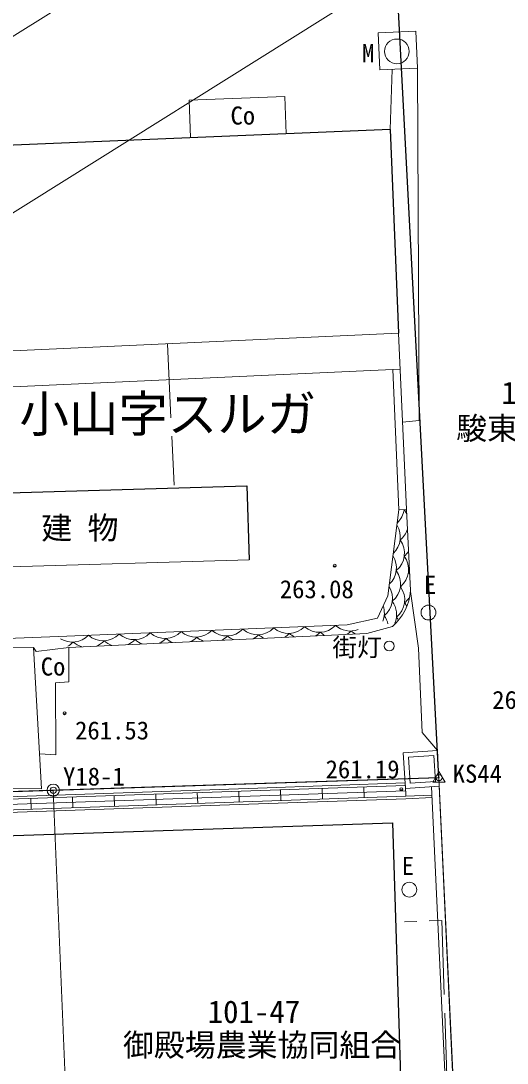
# Model space of a CAD drawing. Units: millimetres, scale not verified. Extents: x 4813 to 205063, y 5162 to 143662.
# Drawn here: x 88010 to 97843, y 35849 to 56951 of the extents above; entities that cross this region are included whole.
import ezdxf
from ezdxf.enums import TextEntityAlignment as Align

# ---------------------------------------------------------------- set-up
doc = ezdxf.new("R2010")
doc.units = ezdxf.units.MM
doc.header["$LTSCALE"] = 250
doc.header["$PDMODE"] = 32
doc.header["$PDSIZE"] = 125
doc.linetypes.add('DASHED', pattern=[7.5, 6, -1.5])
doc.linetypes.add('USER5', pattern=[2, 1, -1])
for name, color, linetype, lineweight in [('地番名', 5, 'Continuous', 13), ('境界点', 5, 'Continuous', 13), ('字界', 7, 'Continuous', 13), ('汎用Layer', 7, 'Continuous', 13), ('独標2', 7, 'Continuous', 13), ('現況2', 7, 'Continuous', 13), ('現況平面図', 7, 'Continuous', 13), ('登記情報', 5, 'Continuous', 13), ('結線', 5, 'Continuous', 13)]:
    doc.layers.add(name, color=color, linetype=linetype, lineweight=lineweight)
doc.styles.add('ＭＳ ゴシック', font='')
doc.styles.get('ＭＳ ゴシック').set_extended_font_data('MS Gothic')

msp = doc.modelspace()

# ---------------------------------------------------------------- hatches: boundary and pattern name
at = {"layer": '独標2'}
h = msp.add_hatch(color=256, dxfattribs=at)
edge = h.paths.add_edge_path()
edge.add_ellipse((94357.3, 45920.9), major_axis=(29, -7.8), ratio=1, start_angle=-165, end_angle=15)
h = msp.add_hatch(color=256, dxfattribs=at)
edge = h.paths.add_edge_path()
edge.add_ellipse((88894, 42934.3), major_axis=(29, -7.8), ratio=1, start_angle=-165, end_angle=15)
h = msp.add_hatch(color=256, dxfattribs=at)
edge = h.paths.add_edge_path()
edge.add_ellipse((95704.2, 41392.9), major_axis=(29, -7.8), ratio=1, start_angle=-165, end_angle=15)

# ---------------------------------------------------------------- linework, layer by layer
at = {"layer": '境界点'}
msp.add_lwpolyline([(96338.9, 41540.4), (96588.9, 41540.4), (96463.9, 41756.9)], close=True, dxfattribs=at)
msp.add_circle((88666, 41375.6), 125, dxfattribs=at)
for p in [(96463.9, 41631.9), (88666, 41375.6)]:
    msp.add_point(p, dxfattribs=at)
at = {"layer": '汎用Layer', "color": 1, "lineweight": 25}
msp.add_lwpolyline([(58215.4, 78951.1), (56991.5, 78894), (57070.7, 77061.3), (57251.2, 72885.5), (57389, 69698.2), (57934.4, 57080), (58616.8, 41290.3), (58619.8, 41174.5), (58640.3, 40388.9), (88666, 41375.6), (96463.9, 41631.9), (95604.6, 57929.3)], dxfattribs=at)
at = {"layer": '独標2'}
for centre, start, end in [((94357.3, 45920.9), 360, 180), ((94357.3, 45920.9), 180, 360), ((88894, 42934.3), 360, 180), ((88894, 42934.3), 180, 360), ((95704.2, 41392.9), 360, 180), ((95704.2, 41392.9), 180, 360)]:
    msp.add_arc(centre, 30, start, end, dxfattribs=at)
at = {"layer": '現況2'}
for p, q in [((95476.5, 54749.3), (95516, 55967.3)), ((93350.3, 55417.6), (91416, 55348)), ((91416, 55348), (91443.6, 54582.9)), ((93350.3, 55417.6), (93377.5, 54662.7)), ((95498.6, 50618.4), (95498.6, 50618.2)), ((95648.4, 50625), (95806.4, 47054.9)), ((95530.7, 49891.6), (95656.6, 47048.2)), ((95433.5, 45311.8), (95656.6, 47048.2)), ((95656.6, 47048.2), (95806.4, 47054.9)), ((95806.4, 47054.9), (95889.8, 45416.1)), ((92627, 46040.2), (85530.1, 45829.2)), ((88267.3, 44264.8), (88430.5, 41405.3)), ((88718.7, 42089.6), (88391.3, 42109.2)), ((96432.1, 42180.3), (96607.3, 38418)), ((92802, 41418.1), (78954.2, 40936.9)), ((78959.8, 40777), (95788.9, 41363.4)), ((88430.5, 41405.3), (85197.4, 41430.1)), ((95780, 41523.2), (92801.8, 41418.1)), ((93260.7, 41385.4), (93268.4, 41165.5)), ((94102.2, 41414.7), (94109.9, 41194.8)), ((94943.7, 41444), (94951.3, 41224.2)), ((95787.4, 41410.7), (96465.9, 41455.2)), ((96316.1, 41445.4), (96457.4, 38411)), ((88212, 41209.5), (88219.6, 40989.6)), ((89053.4, 41238.8), (89061.1, 41018.9)), ((89894.9, 41268.1), (89902.6, 41048.2)), ((90736.4, 41297.4), (90744, 41077.6)), ((91577.8, 41326.8), (91585.5, 41106.9)), ((92419.3, 41356.1), (92426.9, 41136.2)), ((95794.8, 41203.5), (92813.1, 41098.3)), ((95792.8, 41253.5), (96324.1, 41274.9)), ((95794.8, 41203.5), (96326.4, 41224.9)), ((92813.1, 41098.3), (78965.3, 40617.1)), ((96790.1, 31341.7), (96457.4, 38411)), ((96940.1, 31346.3), (96607.3, 38418))]:
    msp.add_line(p, q, dxfattribs=at)
at = {"layer": '現況2', "lineweight": 25}
for p, q in [((95476.5, 54749.3), (57064.5, 53164.7)), ((95476.5, 54749.3), (95648.4, 50625)), ((85485.6, 47328.5), (92582.4, 47539.5)), ((92582.4, 47539.5), (92627, 46040.2)), ((95522, 40715.5), (95788.4, 32538))]:
    msp.add_line(p, q, dxfattribs=at)
at = {"layer": '現況2', "linetype": 'DASHED'}
for p, q in [((90978, 50412.5), (91108.2, 47551.1)), ((96519.6, 38737.3), (96729.8, 32570.1))]:
    msp.add_line(p, q, dxfattribs=at)
at = {"layer": '現況2', "linetype": 'USER5'}
msp.add_line((96519.6, 38737.3), (95587.5, 38705.5), dxfattribs=at)
at = {"layer": '現況2'}
for points in [[(95995.8, 56744.1), (96028.8, 55989.8), (95270.6, 55956.6), (95237.6, 56710.9)], [(95846.2, 42041.6), (96360.2, 42075.4), (96394.7, 41550.8), (95880.6, 41517)], [(78963.6, 40667.1), (95792.8, 41253.5), (95785.1, 41473.4), (78955.9, 40886.9)]]:
    msp.add_lwpolyline(points, close=True, dxfattribs=at)
for points in [[(96028.8, 55989.8), (96061.9, 48862.9), (95728, 48826.3)], [(95891.3, 45399.4), (96051.9, 44249.2), (96126.7, 42543.5), (96432.1, 42180.3)], [(94611.1, 44719.9), (95224.5, 44856.1), (95433.5, 45311.8)], [(95524.6, 44689.5), (95004.4, 44550.3), (88979.5, 44267), (88319.6, 44183.8), (88267.3, 44264.8), (82664.3, 44249.6), (88769.7, 44486.6), (94611.1, 44719.9)], [(88718.7, 42089.6), (88708.1, 43551.3), (88978.5, 43569.5), (88979.5, 44267)], [(95787.4, 41410.7), (95739.8, 42134.9), (96432.1, 42180.3)], [(95880.6, 41517), (95846.2, 42041.6), (96360.2, 42075.4)]]:
    msp.add_lwpolyline(points, dxfattribs=at)
at = {"layer": '現況2', "lineweight": 25}
msp.add_lwpolyline([(78353.3, 40096.9), (82419.6, 40274.7), (95522, 40715.5)], dxfattribs=at)
at = {"layer": '現況2'}
for centre, radius in [((95613.5, 56333.4), 250), ((96253, 44972.3), 150), ((95459, 44293.6), 100), ((95867, 39361.1), 150)]:
    msp.add_circle(centre, radius, dxfattribs=at)
for centre, radius, start, end in [((95310.4, 47118.6), 453.1, 313.70662, 351.64858), ((95394.6, 46792.7), 453.1, 23.31289, 35.07133), ((95230.8, 46498.7), 453.1, 313.70662, 31.65092), ((95394.6, 46792.7), 453.1, 309.07595, 342.55724), ((95314.9, 46172.8), 453.1, 309.07595, 36.28159), ((95151.1, 45878.8), 453.1, 313.70662, 31.65092), ((95399.1, 45846.9), 453.1, 309.07595, 36.28159), ((95478.7, 46466.8), 453.1, 309.07595, 325.00456), ((95235.3, 45552.9), 453.1, 309.07595, 36.28159), ((95562.9, 46140.9), 453.1, 309.07595, 312.73412), ((95483.2, 45521), 453.1, 30.59905, 36.28159), ((95071.5, 45258.9), 453.1, 309.07595, 31.65092), ((94814.7, 45501.4), 1078.5, 311.16484, 355.4636), ((95319.4, 45227), 453.1, 309.07595, 36.28159), ((95155.6, 44933), 453.1, 336.83817, 36.28159), ((95483.2, 45521), 453.1, 309.07595, 325.07802), ((95403.6, 44901.1), 453.1, 25.81959, 36.28159), ((94907.7, 44964.8), 453.1, 338.40467, 18.00931), ((94991.8, 44639), 453.1, 12.88684, 36.28159), ((95239.8, 44607.1), 453.1, 30.27526, 36.28159), ((89675.7, 44851.2), 453.1, 228.6848, 315.89044), ((90300.2, 44876.1), 453.1, 228.6848, 315.89044), ((90924.7, 44901.1), 453.1, 228.6848, 315.89044), ((91549.2, 44926), 453.1, 228.6848, 315.89044), ((92173.7, 44951), 453.1, 228.6848, 315.89044), ((92798.2, 44975.9), 453.1, 228.6848, 315.89044), ((93422.7, 45000.9), 453.1, 228.6848, 315.89044), ((93115.4, 44863.5), 453.1, 300.28915, 315.89044), ((93739.9, 44888.4), 453.1, 228.6848, 243.91416), ((94047.2, 45025.8), 453.1, 228.6848, 315.89044), ((93739.9, 44888.4), 453.1, 301.46958, 315.89044), ((94364.4, 44913.4), 453.1, 228.6848, 242.77644), ((94671.7, 45050.7), 453.1, 228.6848, 290.34415), ((94364.4, 44913.4), 453.1, 302.6073, 315.89044), ((94988.9, 44938.3), 453.1, 228.6848, 241.6767), ((89051.2, 44826.2), 453.1, 238.46098, 315.89044), ((88743.9, 44688.8), 453.1, 298.19135, 315.89044), ((89368.4, 44713.8), 453.1, 228.6848, 253.53344), ((89368.4, 44713.8), 453.1, 291.85029, 315.89044), ((89992.9, 44738.7), 453.1, 228.6848, 251.90115), ((89992.9, 44738.7), 453.1, 293.48258, 315.89044), ((90617.4, 44763.7), 453.1, 228.6848, 250.38311), ((90617.4, 44763.7), 453.1, 295.00063, 315.89044), ((91241.9, 44788.6), 453.1, 228.6848, 248.95733), ((91241.9, 44788.6), 453.1, 296.4264, 315.89044), ((91866.4, 44813.6), 453.1, 228.6848, 247.60806), ((91866.4, 44813.6), 453.1, 297.77568, 315.89044), ((92490.9, 44838.5), 453.1, 228.6848, 246.3235), ((92490.9, 44838.5), 453.1, 299.06024, 315.89044), ((93115.4, 44863.5), 453.1, 228.6848, 245.09459)]:
    msp.add_arc(centre, radius, start, end, dxfattribs=at)
at = {"layer": '現況平面図'}
for p, q in [((57258.2, 48878.4), (95648.4, 50625)), ((57291.1, 48151.8), (95680.6, 49898.4))]:
    msp.add_line(p, q, dxfattribs=at)
at = {"layer": '結線'}
for p, q in [((96463.9, 41631.9), (94397.5, 80822.3)), ((95604.6, 57929.3), (73309.8, 43949.2)), ((96463.9, 41631.9), (57686.4, 40357.5)), ((97589.8, 18007.8), (96463.9, 41631.9)), ((89643.6, 17693.1), (88666, 41375.6))]:
    msp.add_line(p, q, dxfattribs=at)
msp.add_lwpolyline([(95422.6, 61380.6), (74496.2, 48290.5), (61353.1, 79189)], dxfattribs=at)

# ---------------------------------------------------------------- texts
at = {"layer": '地番名', "style": 'ＭＳ ゴシック'}
for s, p in [('101-12', (97728.9, 49053.2)), ('101-47', (91788.2, 36523.3))]:
    msp.add_text(s, height=458.2, dxfattribs=at).set_placement(p, align=Align.BOTTOM_LEFT)
at = {"layer": '境界点', "style": 'ＭＳ ゴシック'}
for s, p in [('Y18-1', (89486.4, 41359.4)), ('KS44', (97240.9, 41416.2))]:
    msp.add_text(s, height=366.6, dxfattribs=at).set_placement(p, align=Align.BOTTOM_CENTER)
at = {"layer": '字界', "color": 5, "style": 'ＭＳ ゴシック'}
msp.add_text('小山字スルガ', height=733.1, dxfattribs=at).set_placement((87981.7, 48407.6), align=Align.BOTTOM_LEFT)
at = {"layer": '独標2', "style": 'ＭＳ ゴシック'}
for s, p in [('263.08', (93994.4, 45444.9)), ('261.44', (98290, 43203.5)), ('261.53', (89854.5, 42585.6)), ('261.19', (94920.4, 41799))]:
    msp.add_text(s, height=366.6, dxfattribs=at).set_placement(p, align=Align.MIDDLE_CENTER)
at = {"layer": '現況2', "style": 'ＭＳ ゴシック'}
for s, height, p in [('M', 366.6, (94909.4, 56003.7)), ('Co', 366.6, (92249.4, 54741)), ('建 物', 458.2, (88422.9, 46319.1)), ('E', 366.6, (96160.8, 45239.6)), ('街灯', 366.6, (94309.4, 43975.2)), ('Co', 366.6, (88412.4, 43585.7)), ('E', 366.6, (95711.9, 39549.1))]:
    msp.add_text(s, height=height, dxfattribs=at).set_placement(p, align=Align.BOTTOM_LEFT)
at = {"layer": '登記情報', "style": 'ＭＳ ゴシック'}
for s, p in [('駿東郡小山町', (96812.7, 48337.2)), ('御殿場農業協同組合', (90076, 35849.9))]:
    msp.add_text(s, height=458.2, dxfattribs=at).set_placement(p, align=Align.BOTTOM_LEFT)

doc.saveas('drawing.dxf')
